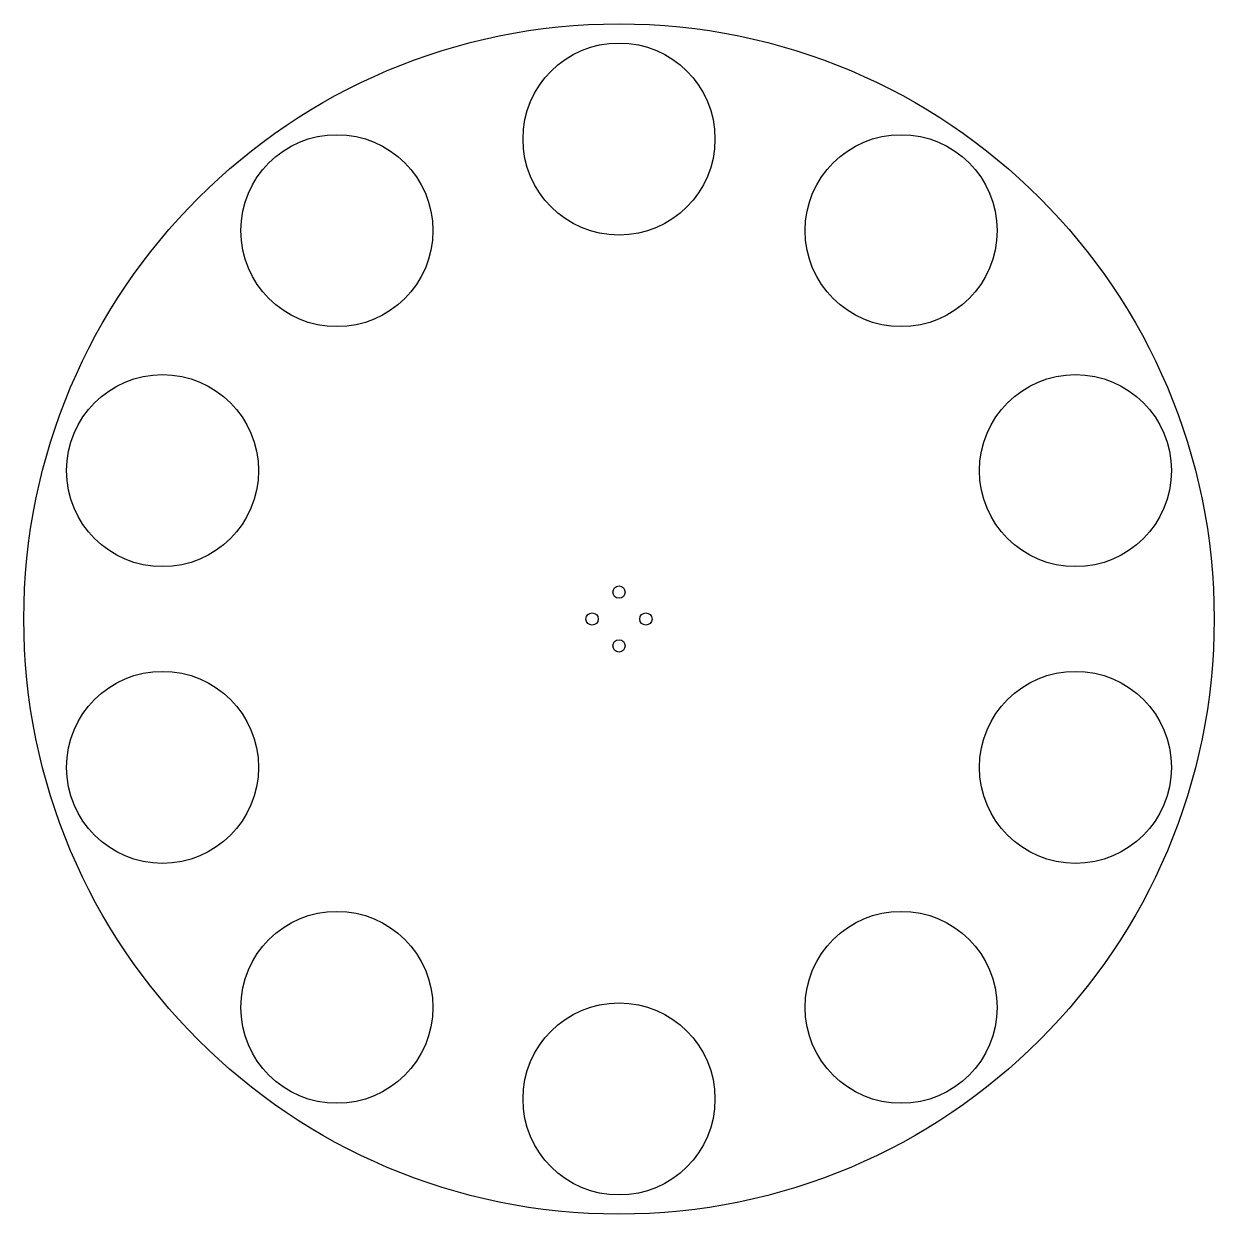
# Model space of a CAD drawing. Header units: millimetres. Extents: x -155 to 155, y -155 to 155.
import ezdxf

# ---------------------------------------------------------------- set-up
doc = ezdxf.new("R2010")
doc.units = ezdxf.units.MM

msp = doc.modelspace()

# ---------------------------------------------------------------- linework, layer by layer
for centre, radius in [((0, 0), 155), ((0, 125), 25), ((-73.47, 101.13), 25), ((73.47, 101.13), 25), ((-118.88, 38.63), 25), ((118.88, 38.63), 25), ((0, 7), 1.6), ((-7, 0), 1.6), ((7, 0), 1.6), ((0, -7), 1.6), ((-118.88, -38.63), 25), ((118.88, -38.63), 25), ((-73.47, -101.13), 25), ((73.47, -101.13), 25), ((0, -125), 25)]:
    msp.add_circle(centre, radius)

doc.saveas('drawing.dxf')
